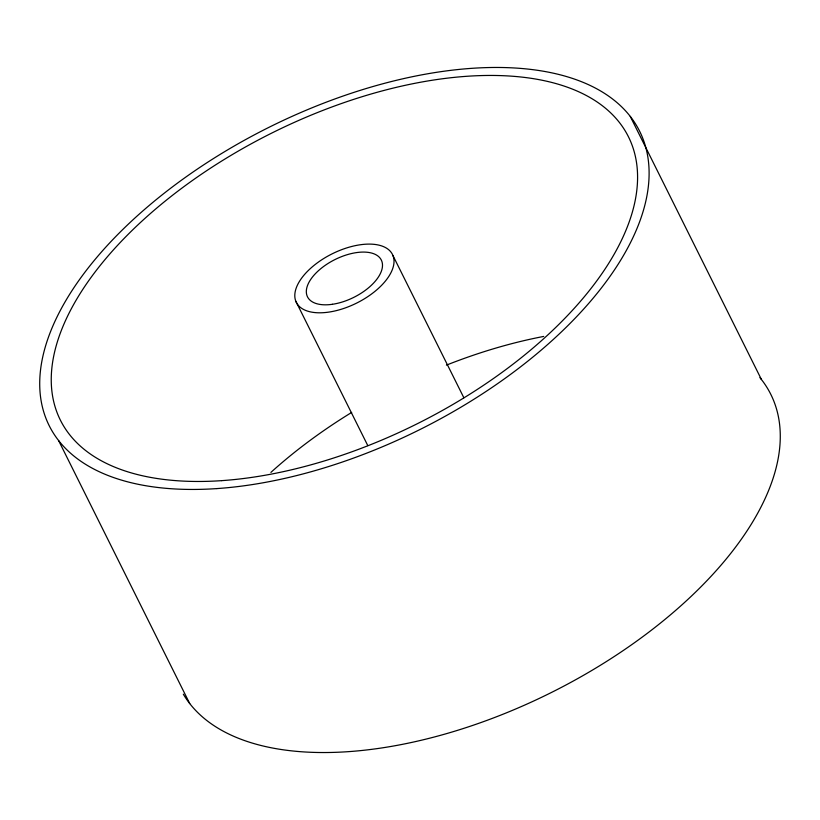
<?xml version="1.0" encoding="UTF-8"?>
<svg xmlns="http://www.w3.org/2000/svg" width="820" height="820" viewBox="0 0 820 820"><rect width="100%" height="100%" fill="white"/><g stroke="black" fill="none" stroke-linecap="round" stroke-linejoin="round"><path stroke-width="1.23" d="M630.272 116.43L761.442 379.527M393.005 255.676A53.71 27.501 -26.5 0 1 328.769 312.112A53.71 27.501 -26.5 0 1 311.457 267.576A53.71 27.501 -26.5 0 1 393.005 255.676L463.843 397.741M295.815 301.237L367.79 445.598M58.558 440.473L189.727 703.57M759.935 377.651A329.886 168.91 -26.5 0 1 573.436 680.948A329.886 168.91 -26.5 0 1 183.311 694.15M270.897 472.402A317.401 162.524 -26.5 0 1 351.678 412.429M446.418 365.125A317.401 162.524 -26.5 0 1 543.701 336.436M216.859 488.587A329.886 168.91 -26.5 0 0 647.831 156.938A329.886 168.91 -26.5 0 0 168.561 189.84A329.886 168.91 -26.5 0 0 216.859 488.587M332.407 304.292A41.236 21.115 -26.5 0 0 381.72 260.965A41.236 21.115 -26.5 0 0 319.113 270.098A41.236 21.115 -26.5 0 0 332.407 304.292M221.677 480.643A317.401 162.524 -26.5 0 0 636.351 161.53A317.401 162.524 -26.5 0 0 175.213 193.192A317.401 162.524 -26.5 0 0 221.677 480.643"/></g></svg>
